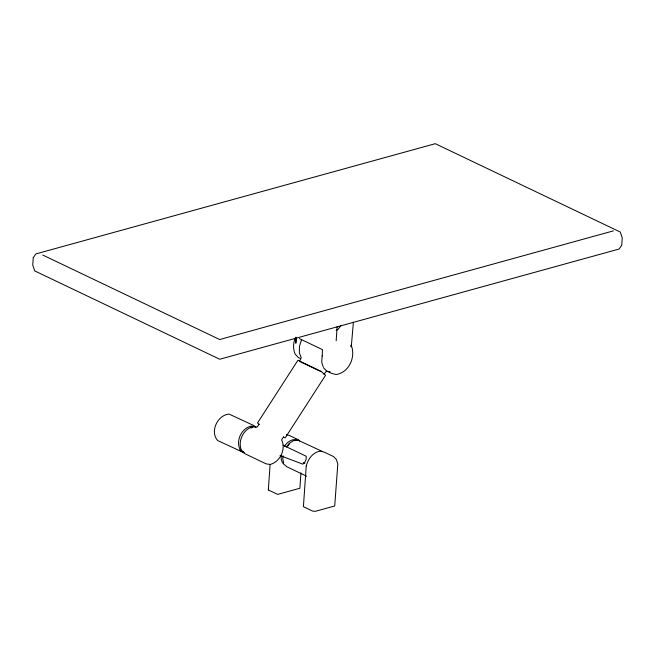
<?xml version="1.0" encoding="UTF-8"?>
<svg xmlns="http://www.w3.org/2000/svg" width="655" height="655" viewBox="0 0 655 655"><rect width="100%" height="100%" fill="white"/><g stroke="black" fill="none" stroke-linecap="round" stroke-linejoin="round"><path stroke-width="0.98" d="M296.003 337.202L295.831 343.277L296.322 337.915M322.252 355.952L322.432 349.614L299.335 338.586M351.031 346.822L351.105 344.948C356.058 356.68 349.271 372.449 336.162 374.529L331.667 373.407L326.575 370.976L323.316 367.52M353.397 322.121L351.293 346.724M300.94 472.967L299.875 488.253L277.646 494.386L268.337 489.94L270.122 464.469C280.103 461.931 286.26 449.117 281.601 439.841L283.599 436.828M336.171 340.772L337.161 326.542M322.178 355.575L321.752 361.527A16.457 11.094 -64.5 0 0 323.193 366.505M283.075 455.774L282.723 458.467L283.68 463.159M268.337 489.94L268.566 488.958M301.497 339.929L299.441 346.43L299.351 352.701L301.235 357.786L299.507 361.355L320.885 371.565M295.323 337.947C293.055 342.991 292.973 348.935 295.102 354.044L298.352 357.499L300.08 358.326M259.183 423.957L257.259 427.035L251.029 426.11C241.474 428.378 235.636 440.659 240.057 449.461L244.757 453.645L266.127 463.855L270.048 464.428M340.936 325.502L337.988 329.473L336.179 330.308M286.284 447.095L289.183 443.476L293.358 440.725L297.575 439.98L322.571 451.557M287.758 446.063L289.412 444.008M323.93 374.226L326.427 371.238L330.202 371.786M253.338 426.462C243.283 428.853 237.126 441.781 241.785 451.049M250.783 428.034L253.215 427.158M613.383 230.879L219.687 339.536L42.804 255.065M286.276 434.658L289.223 435.395L298.533 439.841L299.679 441.052M303.249 462.749L304.804 463.29M280.045 455.552L302.856 464.166L304.862 462.176L306.147 459.18L306.253 456.273L283.066 445.203M242.923 451.459L239.484 450.165L243.398 451.86M242.727 452.163L217.73 440.586C209.616 431.768 217.517 414.828 229.144 414.124L254.14 425.701L255.63 427.674M283.41 437.049L285.195 437.9L325.551 375.258L321.097 371.36L297.91 360.283L257.554 422.925L259.11 424.669M253.763 426.331L255.949 427.379M286.161 466.434L306.646 476.218M242.874 451.934L244.34 452.63M285.965 465.656A13.96 9.416 -64.5 0 1 281.134 455.528M284.385 446.325A13.96 9.416 -64.5 0 1 297.853 440.43M33.266 257.62L32.75 264.997L34.707 270.9L219.728 359.251L619.106 249.031L621.734 245.314L622.25 237.945L620.293 232.042L435.272 143.682L35.894 253.911L33.266 257.62M306.253 465.926L303.404 506.683L312.713 511.129L315.374 511.318L334.713 505.979L337.792 464.239L336.449 459.613L333.6 456.584L324.29 452.138L320.352 451.156C312.877 452.122 308.055 459.106 306.253 465.926"/></g></svg>
